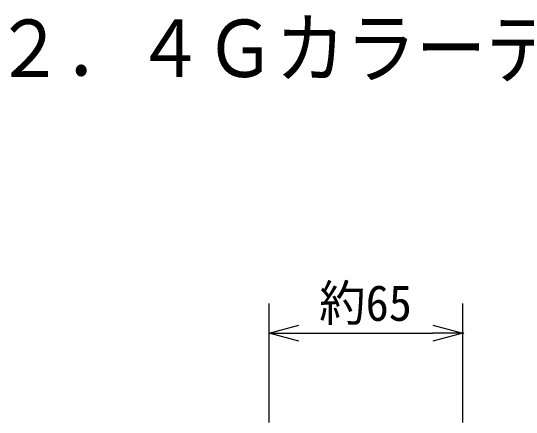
# Model space of a CAD drawing. Units: millimetres, scale not verified. Extents: x -62 to 63, y -57 to 58.
# Drawn here: x -34.41 to 0.28, y 30.06 to 57.74 of the extents above; entities that cross this region are included whole.
import ezdxf
from ezdxf.enums import TextEntityAlignment as Align

# ---------------------------------------------------------------- set-up
doc = ezdxf.new("R2010")
doc.units = ezdxf.units.MM
doc.header["$LTSCALE"] = 0.191441
doc.header["$PDMODE"] = 32
doc.header["$PDSIZE"] = 0.0957
for name, color, linetype in [('0-0_MOJI1', 2, 'Continuous'), ('0-3_GAIKEI', 1, 'Continuous'), ('0-4_SUNPO', 3, 'Continuous'), ('0-5_DEFPOINTS', 7, 'Continuous')]:
    doc.layers.add(name, color=color, linetype=linetype)
doc.styles.add('ＭＳ ゴシック', font='')
doc.styles.get('ＭＳ ゴシック').set_extended_font_data('MS Gothic')

# ---------------------------------------------------------------- blocks, each defined once
blk = doc.blocks.new('_OPEN30')
at = {"layer": '0-3_GAIKEI', "color": 7}
blk.add_line((0, 0), (-1, 0), dxfattribs=at)
blk.add_lwpolyline([(-1, 0.26795), (0, 0), (-1, -0.26795)], dxfattribs=at)

msp = doc.modelspace()

# ---------------------------------------------------------------- linework, layer by layer
at = {"layer": '0-4_SUNPO'}
for p, q in [((-17.029, 30.0648), (-17.029, 38.0648)), ((-4.0176, 30.0648), (-4.0176, 38.0648)), ((-15.029, 36.0648), (-6.0176, 36.0648))]:
    msp.add_line(p, q, dxfattribs=at)
at = {"layer": '0-5_DEFPOINTS'}
msp.add_point((-4.0176, 36.0648), dxfattribs=at)

# ---------------------------------------------------------------- block references
at = {"layer": '0-4_SUNPO', "xscale": 2, "yscale": 2, "rotation": 180}
msp.add_blockref('_OPEN30', (-17.029, 36.0648), dxfattribs=at)
at = {"layer": '0-4_SUNPO', "xscale": 2, "yscale": 2}
msp.add_blockref('_OPEN30', (-4.0176, 36.0648), dxfattribs=at)

# ---------------------------------------------------------------- texts
at = {"layer": '0-0_MOJI1', "style": 'ＭＳ ゴシック', "width": 0.9}
msp.add_text('２．４Ｇカラーデジタルコードレス電話機', height=3.848, dxfattribs=at).set_placement((-35.5, 52.1178), align=Align.BOTTOM_LEFT)
at = {"layer": '0-4_SUNPO', "style": 'ＭＳ ゴシック', "width": 0.95}
msp.add_text('約65', height=2.406, dxfattribs=at).set_placement((-13.6565, 36.1744), align=Align.BOTTOM_LEFT)

doc.saveas('drawing.dxf')
